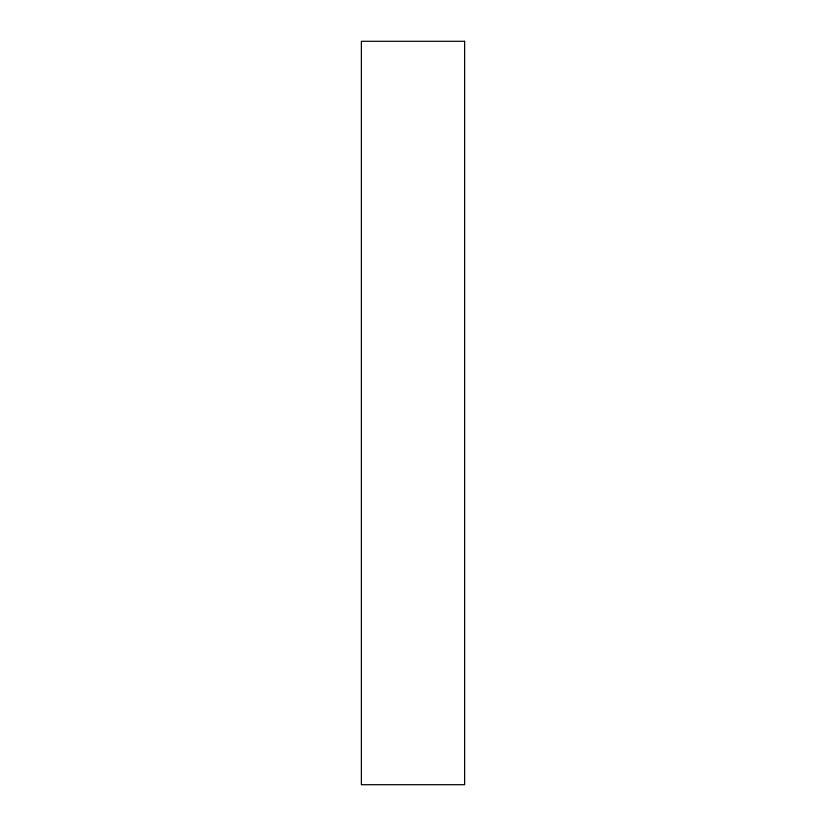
<?xml version="1.0" encoding="UTF-8"?>
<svg xmlns="http://www.w3.org/2000/svg" width="826" height="826" viewBox="0 0 826 826"><rect width="100%" height="100%" fill="white"/><g stroke="black" fill="none" stroke-linecap="round" stroke-linejoin="round"><path stroke-width="1.24" d="M464.625 41.3L361.375 41.3L361.375 784.7L464.625 784.7L464.625 41.3"/></g></svg>
